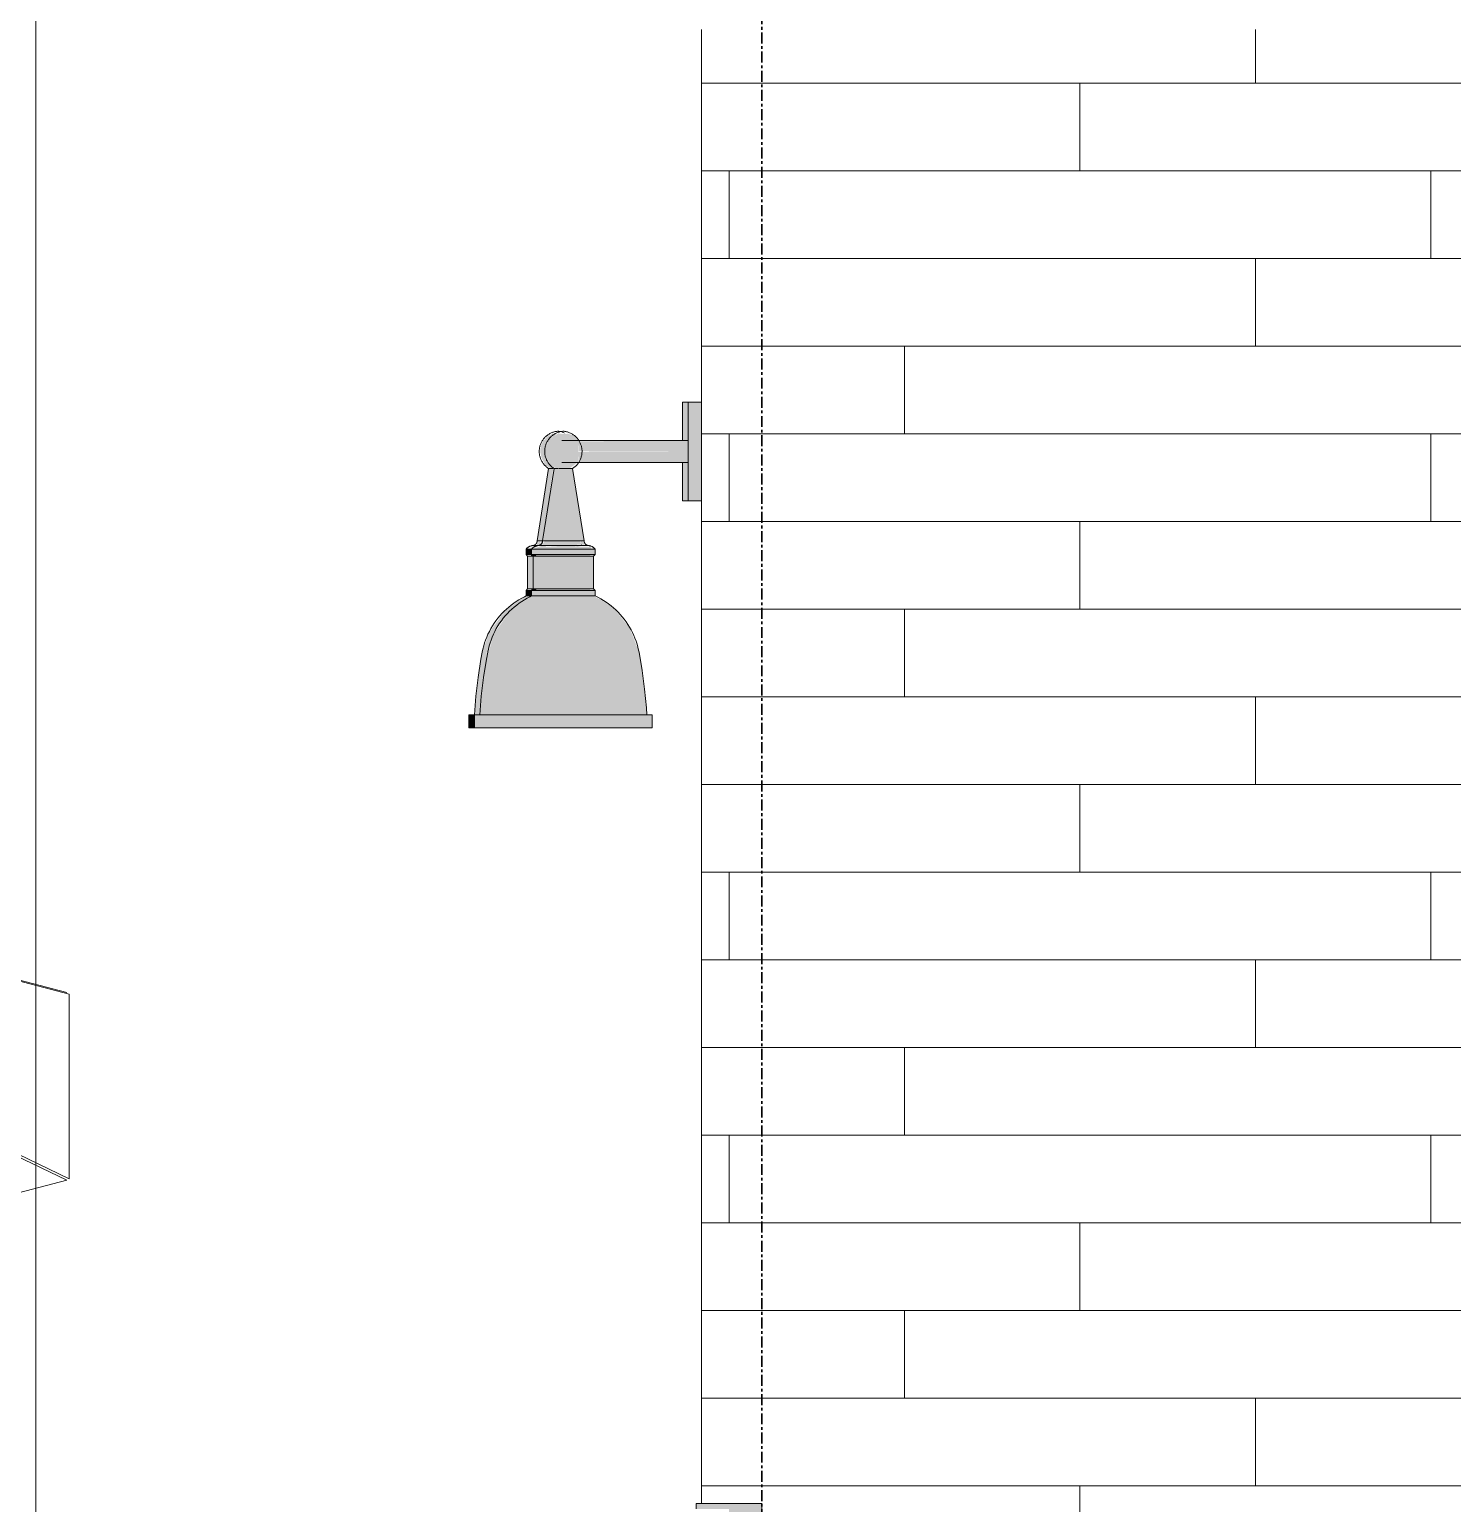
# Model space of a CAD drawing. Header units: inches. Extents: x 1822 to 8392, y -297 to 673.
# Drawn here: x 4884.3 to 4949.2, y 42 to 109.2 of the extents above; entities that cross this region are included whole.
import ezdxf

# ---------------------------------------------------------------- set-up
doc = ezdxf.new("R2010")
doc.units = ezdxf.units.IN
doc.header["$MEASUREMENT"] = 0
doc.linetypes.add('Grid Line 1_2__2_', pattern=[0.875, 0.5, -0.125, 0.125, -0.125])
for name, color, linetype, lineweight in [('0-4', 250, 'Continuous', 5), ('A-GLAZ-CWMG', 51, 'Continuous', 9), ('A-WALL-2', 113, 'Continuous', 9), ('A-WALL-PATT-2', 111, 'Continuous', 9), ('E-LITE-EQPM', 33, 'Continuous', 9), ('G-ANNO-SYMB', 111, 'Continuous', 9), ('G-IMPT', 8, 'Continuous', 9), ('I-FURN', 30, 'Continuous', 9), ('S-GRID-1', 1, 'Grid Line 1_2__2_', 30)]:
    doc.layers.add(name, color=color, linetype=linetype, lineweight=lineweight)

# ---------------------------------------------------------------- blocks, each defined once
blk = doc.blocks.new('CTR - 1st Phase - Structure_rvt-2-BUILDING ELEVATION - NORTH')
at = {"layer": 'S-GRID-1'}
blk.add_line((-12087.189, -203.761), (-12087.189, 451.863), dxfattribs=at)
blk = doc.blocks.new('Outdoor Table01 - 02ZUTB01_dwg-V122-BUILDING ELEVATION - NORTH')
at = {"layer": 'G-IMPT'}
for p, q in [((-12157.789, 75.5), (-12118.899, 65.308)), ((-12149.058, 71.29), (-12118.899, 56.749)), ((-12149.001, 71.29), (-12118.789, 56.819)), ((-12141.789, 71.29), (-12118.789, 65.238)), ((-12118.899, 65.308), (-12141.526, 71.261)), ((-12118.789, 56.819), (-12118.789, 65.238)), ((-12141.526, 50.796), (-12118.899, 56.749))]:
    blk.add_line(p, q, dxfattribs=at)
blk = doc.blocks.new('Outdoor Table01 - Outdoor Table01-V123-BUILDING ELEVATION - NORTH')
blk.add_blockref('Outdoor Table01 - 02ZUTB01_dwg-V122-BUILDING ELEVATION - NORTH', (0, 0))
blk = doc.blocks.new('VISA-OW2400-02-SASS - OW2400-L30K-MVOLT-V144-BUILDING ELEVATION - NORTH')
at = {"layer": 'E-LITE-EQPM'}
for points in [[(-12089.939, 90), (-12089.939, 92.25), (-12090.556, 92.25), (-12090.556, 90)], [(-12096.449, 89.223), (-12095.929, 89.251), (-12095.564, 89.518), (-12095.558, 89.577), (-12095.57, 90.475), (-12095.794, 90.73), (-12095.93, 90.771), (-12096.057, 90.817), (-12096.107, 90.786), (-12096.211, 90.837), (-12096.246, 90.793), (-12096.353, 90.805), (-12096.431, 90.802), (-12096.462, 90.836), (-12096.637, 90.714), (-12096.637, 90.768), (-12096.927, 90.465), (-12097.044, 90.178), (-12097.05, 89.976), (-12096.987, 89.698), (-12096.835, 89.401), (-12096.669, 89.271), (-12096.516, 89.223), (-12096.473, 89.235), (-12096.458, 89.223)], [(-12095.301, 90), (-12090.556, 90), (-12090.556, 90.5), (-12095.559, 90.458), (-12095.56, 90.354), (-12095.543, 90), (-12095.391, 90)], [(-12095.301, 89.5), (-12090.556, 89.517), (-12090.556, 90), (-12095.561, 89.979), (-12095.551, 89.538), (-12095.551, 89.5), (-12095.391, 89.5)], [(-12090.01, 87.75), (-12089.939, 87.767), (-12089.939, 90), (-12090.556, 90), (-12090.556, 87.75)], [(-12095.391, 85.927), (-12095.301, 85.927), (-12095.823, 89.223), (-12096.669, 89.223), (-12097.164, 85.927), (-12095.425, 85.927)], [(-12097.562, 85.291), (-12094.797, 85.291), (-12094.797, 85.541), (-12097.695, 85.541), (-12097.693, 85.291), (-12097.598, 85.291)], [(-12095.224, 83.724), (-12094.865, 83.724), (-12094.865, 85.224), (-12097.628, 85.224), (-12097.628, 83.724), (-12095.24, 83.724)], [(-12095.302, 85.224), (-12095.05, 85.224), (-12094.991, 85.291), (-12097.486, 85.274), (-12097.44, 85.224), (-12095.435, 85.224)], [(-12095.234, 80.845), (-12092.796, 80.845), (-12093.221, 81.951), (-12093.94, 82.835), (-12094.521, 83.232), (-12094.878, 83.406), (-12097.705, 83.4), (-12098.624, 82.78), (-12099.361, 81.766), (-12099.66, 80.845), (-12095.24, 80.845)], [(-12094.797, 83.406), (-12094.834, 83.656), (-12097.695, 83.656), (-12097.695, 83.406), (-12094.834, 83.406)], [(-12095.054, 83.656), (-12094.991, 83.656), (-12095.05, 83.724), (-12097.443, 83.724), (-12097.486, 83.656), (-12095.115, 83.656)], [(-12099.354, 77.978), (-12092.439, 77.978), (-12092.669, 80.045), (-12092.796, 80.845), (-12099.696, 80.845), (-12099.977, 78.822), (-12100.053, 77.978), (-12099.363, 77.978)], [(-12099.415, 77.384), (-12092.189, 77.384), (-12092.189, 77.978), (-12100.303, 77.974), (-12100.303, 77.384), (-12099.62, 77.384)]]:
    blk.add_hatch(color=256, dxfattribs=at).paths.add_polyline_path(points, flags=0)
h = blk.add_hatch(color=256, dxfattribs=at)
h.paths.add_polyline_path([(-12095.823, 89.223), (-12095.658, 89.407), (-12095.731, 89.333), (-12095.792, 89.259)], flags=0)
h.paths.add_polyline_path([(-12096.048, 90.839), (-12096.056, 90.879), (-12096.056, 90.843)], flags=0)
h = blk.add_hatch(color=256, dxfattribs=at)
h.paths.add_polyline_path([(-12097.579, 85.541), (-12097.611, 85.613), (-12097.628, 85.541), (-12097.598, 85.541)], flags=0)
h.paths.add_polyline_path([(-12095.115, 85.541), (-12094.991, 85.541), (-12094.962, 85.61), (-12095.05, 85.656), (-12095.425, 85.661), (-12095.522, 85.646), (-12095.793, 85.691), (-12096.151, 85.702), (-12096.858, 85.658), (-12097.031, 85.646), (-12097.067, 85.687), (-12097.281, 85.679), (-12097.535, 85.589), (-12097.486, 85.541), (-12095.198, 85.541)], flags=0)
h.paths.add_polyline_path([(-12094.894, 85.541), (-12094.797, 85.541), (-12094.917, 85.595), (-12094.913, 85.541)], flags=0)
h = blk.add_hatch(color=256, dxfattribs=at)
h.paths.add_polyline_path([(-12095.884, 85.702), (-12095.884, 85.737), (-12095.884, 85.702)], flags=0)
h.paths.add_polyline_path([(-12096.576, 85.702), (-12095.522, 85.742), (-12095.425, 85.738), (-12095.302, 85.751), (-12095.311, 85.791), (-12095.301, 85.826), (-12095.425, 85.927), (-12095.461, 85.814), (-12095.481, 85.927), (-12097.011, 85.927), (-12097.056, 85.893), (-12097.101, 85.898), (-12097.183, 85.791), (-12097.201, 85.744), (-12097.164, 85.72), (-12097.024, 85.702), (-12096.591, 85.702)], flags=0)
h.paths.add_polyline_path([(-12096.608, 85.702), (-12096.576, 85.732), (-12096.591, 85.706)], flags=0)
h.paths.add_polyline_path([(-12097.201, 85.811), (-12097.17, 85.927), (-12097.191, 85.927), (-12097.201, 85.814)], flags=0)
for p, q in [((-12089.939, 92.25), (-12090.556, 92.25)), ((-12090.556, 90), (-12090.556, 92.25)), ((-12090.556, 90.5), (-12096.319, 90.5)), ((-12096.319, 89.5), (-12090.556, 89.5)), ((-12090.556, 87.75), (-12090.556, 90)), ((-12096.669, 89.223), (-12097.191, 85.927)), ((-12096.484, 89.223), (-12096.669, 89.223)), ((-12095.823, 89.223), (-12096.458, 89.223)), ((-12095.301, 85.927), (-12095.823, 89.223)), ((-12090.556, 87.75), (-12089.939, 87.75)), ((-12097.695, 85.541), (-12097.695, 85.291)), ((-12094.797, 85.541), (-12097.695, 85.541)), ((-12097.417, 85.702), (-12097.193, 85.702)), ((-12095.076, 85.702), (-12097.417, 85.702)), ((-12095.301, 85.927), (-12097.191, 85.927)), ((-12095.418, 85.702), (-12095.076, 85.702)), ((-12094.797, 85.291), (-12094.797, 85.541)), ((-12097.695, 85.291), (-12097.628, 85.224)), ((-12094.797, 85.291), (-12097.695, 85.291)), ((-12097.628, 85.224), (-12097.628, 83.724)), ((-12094.865, 85.224), (-12097.628, 85.224)), ((-12094.865, 85.224), (-12094.797, 85.291)), ((-12094.865, 83.724), (-12094.865, 85.224)), ((-12097.628, 83.724), (-12097.695, 83.656)), ((-12097.695, 83.656), (-12097.695, 83.406)), ((-12094.797, 83.656), (-12097.695, 83.656)), ((-12094.797, 83.406), (-12097.695, 83.406)), ((-12094.865, 83.724), (-12097.628, 83.724)), ((-12094.797, 83.656), (-12094.865, 83.724)), ((-12094.797, 83.406), (-12094.797, 83.656)), ((-12100.303, 77.978), (-12100.303, 77.384)), ((-12100.303, 77.978), (-12092.189, 77.978)), ((-12092.189, 77.384), (-12100.303, 77.384)), ((-12092.189, 77.384), (-12092.189, 77.978))]:
    blk.add_line(p, q, dxfattribs=at)
at = {"layer": 'E-LITE-EQPM', "flags": 128}
for points in [[(-12096.669, 89.223), (-12096.7, 89.243), (-12096.73, 89.265), (-12096.759, 89.287), (-12096.787, 89.311), (-12096.814, 89.336), (-12096.84, 89.362), (-12096.865, 89.389), (-12096.889, 89.418), (-12096.912, 89.447), (-12096.934, 89.476), (-12096.954, 89.507), (-12096.973, 89.539), (-12096.991, 89.571), (-12097.008, 89.604), (-12097.023, 89.638), (-12097.037, 89.672), (-12097.049, 89.706), (-12097.06, 89.742), (-12097.07, 89.777), (-12097.078, 89.813), (-12097.085, 89.849), (-12097.09, 89.886), (-12097.094, 89.923), (-12097.097, 89.959), (-12097.098, 89.996), (-12097.097, 90.033), (-12097.095, 90.07), (-12097.091, 90.107), (-12097.087, 90.143), (-12097.08, 90.18), (-12097.072, 90.216), (-12097.063, 90.251), (-12097.052, 90.287), (-12097.04, 90.321), (-12097.027, 90.356), (-12097.012, 90.39), (-12096.996, 90.423), (-12096.978, 90.455), (-12096.959, 90.487), (-12096.939, 90.518), (-12096.918, 90.548), (-12096.896, 90.577), (-12096.872, 90.606), (-12096.847, 90.633), (-12096.821, 90.659), (-12096.795, 90.685), (-12096.767, 90.709), (-12096.738, 90.732), (-12096.708, 90.754), (-12096.678, 90.774), (-12096.646, 90.794), (-12096.614, 90.812), (-12096.582, 90.829), (-12096.548, 90.845), (-12096.514, 90.859), (-12096.48, 90.872), (-12096.445, 90.883), (-12096.409, 90.893), (-12096.373, 90.902), (-12096.337, 90.909), (-12096.301, 90.915), (-12096.264, 90.919), (-12096.246, 90.921)], [(-12096.246, 90.921), (-12096.209, 90.917), (-12096.173, 90.912), (-12096.137, 90.906), (-12096.101, 90.898), (-12096.065, 90.888), (-12096.03, 90.877), (-12095.995, 90.865), (-12095.96, 90.852), (-12095.927, 90.837), (-12095.894, 90.821), (-12095.861, 90.803), (-12095.83, 90.784), (-12095.799, 90.764), (-12095.768, 90.743), (-12095.739, 90.72), (-12095.711, 90.696), (-12095.684, 90.672), (-12095.657, 90.646), (-12095.632, 90.619), (-12095.608, 90.591), (-12095.585, 90.562), (-12095.563, 90.533), (-12095.542, 90.502), (-12095.523, 90.471), (-12095.505, 90.439), (-12095.488, 90.406), (-12095.473, 90.372), (-12095.458, 90.338), (-12095.446, 90.304), (-12095.434, 90.269), (-12095.424, 90.233), (-12095.416, 90.197), (-12095.409, 90.161), (-12095.403, 90.124), (-12095.399, 90.088), (-12095.396, 90.051), (-12095.395, 90.014), (-12095.395, 89.977), (-12095.397, 89.94), (-12095.4, 89.904), (-12095.404, 89.867), (-12095.411, 89.831), (-12095.418, 89.795), (-12095.427, 89.759), (-12095.437, 89.724), (-12095.449, 89.689), (-12095.462, 89.654), (-12095.477, 89.62), (-12095.493, 89.587), (-12095.51, 89.554), (-12095.529, 89.522), (-12095.548, 89.491), (-12095.569, 89.461), (-12095.592, 89.432), (-12095.615, 89.403), (-12095.639, 89.375), (-12095.665, 89.349), (-12095.692, 89.323), (-12095.719, 89.299), (-12095.748, 89.276), (-12095.777, 89.253), (-12095.808, 89.232), (-12095.823, 89.223)], [(-12097.695, 85.541), (-12097.683, 85.555), (-12097.671, 85.569), (-12097.658, 85.581), (-12097.645, 85.594), (-12097.631, 85.605), (-12097.617, 85.617), (-12097.602, 85.627), (-12097.587, 85.637), (-12097.571, 85.647), (-12097.556, 85.656), (-12097.539, 85.664), (-12097.523, 85.671), (-12097.506, 85.678), (-12097.489, 85.684), (-12097.472, 85.69), (-12097.454, 85.694), (-12097.436, 85.698), (-12097.419, 85.702), (-12097.417, 85.702)], [(-12097.417, 85.702), (-12097.408, 85.702), (-12097.399, 85.703), (-12097.39, 85.704), (-12097.381, 85.705), (-12097.372, 85.707), (-12097.363, 85.709), (-12097.354, 85.711), (-12097.346, 85.714), (-12097.337, 85.717), (-12097.329, 85.72), (-12097.321, 85.724), (-12097.313, 85.728), (-12097.305, 85.732), (-12097.297, 85.737), (-12097.289, 85.742), (-12097.282, 85.747), (-12097.275, 85.752), (-12097.268, 85.758), (-12097.261, 85.764), (-12097.255, 85.77), (-12097.249, 85.777), (-12097.243, 85.784), (-12097.237, 85.791), (-12097.232, 85.798), (-12097.227, 85.806), (-12097.222, 85.813), (-12097.218, 85.821), (-12097.214, 85.829), (-12097.21, 85.837), (-12097.207, 85.846), (-12097.204, 85.854), (-12097.201, 85.863), (-12097.198, 85.872), (-12097.196, 85.88), (-12097.195, 85.889), (-12097.193, 85.898), (-12097.192, 85.907), (-12097.192, 85.916), (-12097.191, 85.925), (-12097.191, 85.927)], [(-12095.301, 85.927), (-12095.301, 85.918), (-12095.3, 85.909), (-12095.299, 85.9), (-12095.298, 85.892), (-12095.296, 85.883), (-12095.294, 85.874), (-12095.292, 85.865), (-12095.289, 85.857), (-12095.286, 85.848), (-12095.283, 85.84), (-12095.279, 85.831), (-12095.275, 85.823), (-12095.271, 85.816), (-12095.266, 85.808), (-12095.261, 85.8), (-12095.256, 85.793), (-12095.251, 85.786), (-12095.245, 85.779), (-12095.239, 85.772), (-12095.232, 85.766), (-12095.226, 85.76), (-12095.219, 85.754), (-12095.212, 85.748), (-12095.205, 85.743), (-12095.197, 85.738), (-12095.19, 85.733), (-12095.182, 85.729), (-12095.174, 85.725), (-12095.165, 85.721), (-12095.157, 85.717), (-12095.149, 85.714), (-12095.14, 85.712), (-12095.131, 85.709), (-12095.123, 85.707), (-12095.114, 85.705), (-12095.105, 85.704), (-12095.096, 85.703), (-12095.087, 85.702), (-12095.078, 85.702), (-12095.076, 85.702)], [(-12095.076, 85.702), (-12095.058, 85.699), (-12095.04, 85.695), (-12095.022, 85.69), (-12095.005, 85.685), (-12094.988, 85.679), (-12094.971, 85.672), (-12094.955, 85.665), (-12094.938, 85.656), (-12094.922, 85.648), (-12094.907, 85.638), (-12094.892, 85.628), (-12094.877, 85.618), (-12094.863, 85.607), (-12094.849, 85.595), (-12094.835, 85.583), (-12094.822, 85.57), (-12094.81, 85.557), (-12094.798, 85.543), (-12094.797, 85.541)], [(-12099.696, 80.845), (-12099.666, 80.985), (-12099.63, 81.124), (-12099.589, 81.261), (-12099.543, 81.396), (-12099.491, 81.529), (-12099.434, 81.66), (-12099.371, 81.789), (-12099.304, 81.915), (-12099.231, 82.038), (-12099.154, 82.158), (-12099.072, 82.276), (-12098.985, 82.389), (-12098.894, 82.499), (-12098.799, 82.606), (-12098.699, 82.708), (-12098.595, 82.807), (-12098.488, 82.901), (-12098.376, 82.991), (-12098.262, 83.076), (-12098.143, 83.157), (-12098.022, 83.233), (-12097.898, 83.304), (-12097.771, 83.37), (-12097.695, 83.406)], [(-12094.797, 83.406), (-12094.669, 83.343), (-12094.543, 83.275), (-12094.42, 83.202), (-12094.3, 83.124), (-12094.183, 83.042), (-12094.07, 82.955), (-12093.96, 82.863), (-12093.854, 82.767), (-12093.752, 82.667), (-12093.654, 82.563), (-12093.56, 82.455), (-12093.471, 82.343), (-12093.386, 82.228), (-12093.306, 82.109), (-12093.23, 81.988), (-12093.16, 81.863), (-12093.095, 81.736), (-12093.034, 81.607), (-12092.979, 81.475), (-12092.93, 81.34), (-12092.885, 81.205), (-12092.846, 81.067), (-12092.813, 80.928), (-12092.796, 80.845)], [(-12100.053, 77.978), (-12099.988, 78.83), (-12099.889, 79.679), (-12099.756, 80.523), (-12099.696, 80.845)], [(-12092.796, 80.845), (-12092.65, 80.003), (-12092.538, 79.156), (-12092.46, 78.305), (-12092.439, 77.978)]]:
    blk.add_lwpolyline(points, dxfattribs=at)
blk = doc.blocks.new('VISA-OW2400-02-SASS - OW2400-L30K-MVOLT-V145-BUILDING ELEVATION - NORTH')
at = {"layer": 'E-LITE-EQPM'}
for points in [[(-12090.556, 90.5), (-12090.556, 92.25), (-12090.806, 92.244), (-12090.806, 90.5), (-12090.693, 90.5)], [(-12090.806, 87.75), (-12090.556, 87.75), (-12090.556, 89.5), (-12090.806, 89.5), (-12090.806, 87.827)], [(-12097.261, 85.927), (-12097.191, 85.927), (-12096.708, 89.223), (-12096.919, 89.223), (-12097.414, 85.927), (-12097.281, 85.927)], [(-12097.785, 85.291), (-12097.695, 85.291), (-12097.705, 85.541), (-12097.945, 85.541), (-12097.945, 85.291), (-12097.812, 85.291)], [(-12097.785, 83.724), (-12097.628, 83.724), (-12097.628, 85.224), (-12097.878, 85.224), (-12097.864, 83.724)], [(-12097.443, 85.224), (-12097.535, 85.291), (-12097.751, 85.291), (-12097.693, 85.224), (-12097.486, 85.224)], [(-12099.946, 80.845), (-12099.696, 80.845), (-12099.269, 81.954), (-12098.582, 82.812), (-12097.945, 83.249), (-12097.777, 83.406), (-12098.004, 83.369), (-12098.889, 82.761), (-12099.611, 81.766), (-12099.923, 80.909)], [(-12097.848, 83.406), (-12097.695, 83.406), (-12097.705, 83.656), (-12097.945, 83.656), (-12097.945, 83.406), (-12097.864, 83.406)], [(-12097.695, 83.656), (-12097.486, 83.674), (-12097.486, 83.724), (-12097.705, 83.709), (-12097.705, 83.656)], [(-12100.253, 77.978), (-12100.053, 77.978), (-12099.823, 80.045), (-12099.738, 80.845), (-12099.946, 80.845), (-12100.227, 78.822), (-12100.303, 77.978)], [(-12100.308, 77.384), (-12100.303, 77.384), (-12100.308, 77.978), (-12100.553, 77.978), (-12100.553, 77.384)]]:
    blk.add_hatch(color=256, dxfattribs=at).paths.add_polyline_path(points, flags=0)
h = blk.add_hatch(color=256, dxfattribs=at)
h.paths.add_polyline_path([(-12096.766, 89.223), (-12096.742, 89.251), (-12096.824, 89.364), (-12096.976, 89.669), (-12097.05, 89.976), (-12097.044, 90.178), (-12096.958, 90.41), (-12096.774, 90.648), (-12096.616, 90.729), (-12096.569, 90.815), (-12096.666, 90.786), (-12096.728, 90.825), (-12096.887, 90.714), (-12096.924, 90.736), (-12097.177, 90.465), (-12097.284, 90.227), (-12097.3, 89.976), (-12097.237, 89.698), (-12097.064, 89.378), (-12096.919, 89.271), (-12096.774, 89.228)], flags=0)
h.paths.add_polyline_path([(-12096.633, 89.223), (-12096.643, 89.258), (-12096.669, 89.223)], flags=0)
h.paths.add_polyline_path([(-12096.564, 89.223), (-12096.582, 89.263), (-12096.569, 89.223)], flags=0)
h.paths.add_polyline_path([(-12096.473, 89.223), (-12096.505, 89.262), (-12096.486, 89.223)], flags=0)
h.paths.add_polyline_path([(-12096.416, 90.786), (-12096.41, 90.83), (-12096.42, 90.79)], flags=0)
h.paths.add_polyline_path([(-12096.228, 90.808), (-12096.246, 90.842), (-12096.23, 90.81)], flags=0)
h = blk.add_hatch(color=256, dxfattribs=at)
h.paths.add_polyline_path([(-12096.298, 90.839), (-12096.306, 90.879), (-12096.306, 90.843)], flags=0)
h.paths.add_polyline_path([(-12096.409, 90.885), (-12096.473, 90.916), (-12096.416, 90.888)], flags=0)
h = blk.add_hatch(color=256, dxfattribs=at)
h.paths.add_polyline_path([(-12097.945, 85.541), (-12097.829, 85.541), (-12097.859, 85.615), (-12097.879, 85.598)], flags=0)
h.paths.add_polyline_path([(-12097.571, 85.541), (-12097.509, 85.553), (-12097.53, 85.61), (-12097.44, 85.657), (-12097.414, 85.699), (-12097.535, 85.678), (-12097.785, 85.589), (-12097.705, 85.541), (-12097.65, 85.58), (-12097.573, 85.618), (-12097.579, 85.541)], flags=0)
h.paths.add_polyline_path([(-12095.376, 85.646), (-12095.648, 85.69), (-12095.626, 85.656), (-12095.458, 85.646), (-12095.404, 85.646)], flags=0)
h.paths.add_polyline_path([(-12097.116, 85.646), (-12096.726, 85.687), (-12097.115, 85.646)], flags=0)
h = blk.add_hatch(color=256, dxfattribs=at)
h.paths.add_polyline_path([(-12097.414, 85.702), (-12097.201, 85.744), (-12097.191, 85.8), (-12097.198, 85.851), (-12097.201, 85.927), (-12097.261, 85.927), (-12097.281, 85.814), (-12097.351, 85.898), (-12097.433, 85.791), (-12097.451, 85.744), (-12097.414, 85.72), (-12097.44, 85.702)], flags=0)
h.paths.add_polyline_path([(-12096.608, 85.702), (-12096.667, 85.733), (-12096.608, 85.702)], flags=0)
h.paths.add_polyline_path([(-12097.451, 85.811), (-12097.414, 85.927), (-12097.441, 85.927)], flags=0)
h.paths.add_polyline_path([(-12097.031, 85.814), (-12097.031, 85.927), (-12097.056, 85.893), (-12097.034, 85.825)], flags=0)
for p, q in [((-12090.556, 92.25), (-12090.806, 92.25)), ((-12090.806, 90.501), (-12090.806, 92.25)), ((-12090.806, 87.75), (-12090.806, 89.498)), ((-12096.919, 89.223), (-12097.441, 85.927)), ((-12096.708, 89.223), (-12096.919, 89.223)), ((-12090.806, 87.75), (-12090.556, 87.75)), ((-12097.945, 85.541), (-12097.945, 85.291)), ((-12097.717, 85.541), (-12097.945, 85.541)), ((-12097.667, 85.702), (-12097.443, 85.702)), ((-12097.227, 85.702), (-12097.667, 85.702)), ((-12097.206, 85.927), (-12097.441, 85.927)), ((-12095.391, 85.702), (-12095.326, 85.702)), ((-12095.326, 85.702), (-12095.391, 85.702)), ((-12097.945, 85.291), (-12097.878, 85.224)), ((-12097.717, 85.291), (-12097.945, 85.291)), ((-12097.878, 85.224), (-12097.878, 83.724)), ((-12097.716, 85.224), (-12097.878, 85.224)), ((-12097.643, 85.224), (-12097.693, 85.224)), ((-12097.878, 83.724), (-12097.945, 83.656)), ((-12097.945, 83.656), (-12097.945, 83.406)), ((-12097.717, 83.656), (-12097.945, 83.656)), ((-12097.717, 83.406), (-12097.945, 83.406)), ((-12097.716, 83.724), (-12097.878, 83.724)), ((-12097.643, 83.724), (-12097.693, 83.724)), ((-12100.553, 77.978), (-12100.553, 77.384)), ((-12100.553, 77.978), (-12100.308, 77.978)), ((-12100.308, 77.384), (-12100.553, 77.384))]:
    blk.add_line(p, q, dxfattribs=at)
at = {"layer": 'E-LITE-EQPM', "flags": 128}
for points in [[(-12096.919, 89.223), (-12096.95, 89.243), (-12096.98, 89.265), (-12097.009, 89.287), (-12097.037, 89.311), (-12097.064, 89.336), (-12097.09, 89.362), (-12097.115, 89.389), (-12097.139, 89.418), (-12097.162, 89.447), (-12097.184, 89.476), (-12097.204, 89.507), (-12097.223, 89.539), (-12097.241, 89.571), (-12097.258, 89.604), (-12097.273, 89.638), (-12097.287, 89.672), (-12097.299, 89.706), (-12097.31, 89.742), (-12097.32, 89.777), (-12097.328, 89.813), (-12097.335, 89.849), (-12097.34, 89.886), (-12097.344, 89.923), (-12097.347, 89.959), (-12097.348, 89.996), (-12097.347, 90.033), (-12097.345, 90.07), (-12097.341, 90.107), (-12097.337, 90.143), (-12097.33, 90.18), (-12097.322, 90.216), (-12097.313, 90.251), (-12097.302, 90.287), (-12097.29, 90.321), (-12097.277, 90.356), (-12097.262, 90.39), (-12097.246, 90.423), (-12097.228, 90.455), (-12097.209, 90.487), (-12097.189, 90.518), (-12097.168, 90.548), (-12097.146, 90.577), (-12097.122, 90.606), (-12097.097, 90.633), (-12097.071, 90.659), (-12097.045, 90.685), (-12097.017, 90.709), (-12096.988, 90.732), (-12096.958, 90.754), (-12096.928, 90.774), (-12096.896, 90.794), (-12096.864, 90.812), (-12096.832, 90.829), (-12096.798, 90.845), (-12096.764, 90.859), (-12096.73, 90.872), (-12096.695, 90.883), (-12096.659, 90.893), (-12096.623, 90.902), (-12096.587, 90.909), (-12096.551, 90.915), (-12096.514, 90.919), (-12096.496, 90.921)], [(-12096.496, 90.921), (-12096.459, 90.917), (-12096.423, 90.912), (-12096.387, 90.906)], [(-12096.315, 90.888), (-12096.28, 90.877), (-12096.245, 90.865), (-12096.21, 90.852)], [(-12097.945, 85.541), (-12097.933, 85.555), (-12097.921, 85.569), (-12097.908, 85.581), (-12097.895, 85.594), (-12097.881, 85.605), (-12097.867, 85.617), (-12097.852, 85.627), (-12097.837, 85.637), (-12097.821, 85.647), (-12097.806, 85.656), (-12097.789, 85.664), (-12097.773, 85.671), (-12097.756, 85.678), (-12097.739, 85.684), (-12097.722, 85.69), (-12097.704, 85.694), (-12097.686, 85.698), (-12097.669, 85.702), (-12097.667, 85.702)], [(-12097.667, 85.702), (-12097.658, 85.702), (-12097.649, 85.703), (-12097.64, 85.704), (-12097.631, 85.705), (-12097.622, 85.707), (-12097.613, 85.709), (-12097.604, 85.711), (-12097.596, 85.714), (-12097.587, 85.717), (-12097.579, 85.72), (-12097.571, 85.724), (-12097.563, 85.728), (-12097.555, 85.732), (-12097.547, 85.737), (-12097.539, 85.742), (-12097.532, 85.747), (-12097.525, 85.752), (-12097.518, 85.758), (-12097.511, 85.764), (-12097.505, 85.77), (-12097.499, 85.777), (-12097.493, 85.784), (-12097.487, 85.791), (-12097.482, 85.798), (-12097.477, 85.806), (-12097.472, 85.813), (-12097.468, 85.821), (-12097.464, 85.829), (-12097.46, 85.837), (-12097.457, 85.846), (-12097.454, 85.854), (-12097.451, 85.863), (-12097.448, 85.872), (-12097.446, 85.88), (-12097.445, 85.889), (-12097.443, 85.898), (-12097.442, 85.907), (-12097.442, 85.916), (-12097.441, 85.925), (-12097.441, 85.927)], [(-12095.432, 85.729), (-12095.424, 85.725), (-12095.415, 85.721), (-12095.407, 85.717), (-12095.399, 85.714), (-12095.39, 85.712), (-12095.381, 85.709), (-12095.373, 85.707), (-12095.364, 85.705), (-12095.355, 85.704)], [(-12099.946, 80.845), (-12099.916, 80.985), (-12099.88, 81.124), (-12099.839, 81.261), (-12099.793, 81.396), (-12099.741, 81.529), (-12099.684, 81.66), (-12099.621, 81.789), (-12099.554, 81.915), (-12099.481, 82.038), (-12099.404, 82.158), (-12099.322, 82.276), (-12099.235, 82.389), (-12099.144, 82.499), (-12099.049, 82.606), (-12098.949, 82.708), (-12098.845, 82.807), (-12098.738, 82.901), (-12098.626, 82.991), (-12098.512, 83.076), (-12098.393, 83.157), (-12098.272, 83.233), (-12098.148, 83.304), (-12098.021, 83.37), (-12097.945, 83.406)], [(-12100.303, 77.978), (-12100.238, 78.83), (-12100.139, 79.679), (-12100.006, 80.523), (-12099.946, 80.845)]]:
    blk.add_lwpolyline(points, dxfattribs=at)
blk = doc.blocks.new('Rectangular Mullion - RAILING POST-2680128-BUILDING ELEVATION - NORTH')
at = {"layer": 'A-GLAZ-CWMG'}
blk.add_hatch(color=256, dxfattribs=at).paths.add_polyline_path([(-12090.189, 36), (-12087.189, 36), (-12087.189, 42), (-12090.189, 42), (-12090.189, 41.75), (-12088.689, 41.75), (-12088.689, 36.25), (-12090.189, 36.25)], flags=0)
for p, q in [((-12090.189, 42), (-12087.189, 42)), ((-12090.189, 41.75), (-12090.189, 42)), ((-12087.189, 42), (-12087.189, 36)), ((-12090.189, 36), (-12090.189, 36.25))]:
    blk.add_line(p, q, dxfattribs=at)

msp = doc.modelspace()

# ---------------------------------------------------------------- hatches: boundary and pattern name
at = {"layer": 'A-WALL-PATT-2'}
h = msp.add_hatch(dxfattribs=at)
h.set_pattern_fill('FP_100', color=256, style=0, pattern_type=2)
h.set_pattern_definition([(0, (4916.1896, -29.2), (0, 4), []), (90, (4916.19, -29.2), (-8, 8), [4, -28]), (90, (4932.19, -25.2), (-8, 8), [4, -28])])
h.paths.add_polyline_path([(5217.69185, -30), (5245.08923, -30), (5245.08923, 60), (5437.08923, 60), (5437.08923, -30), (5451.66423, -30), (5451.66423, 109.25), (4914.93923, 109.25), (4914.93923, 42), (4919.18923, 42), (4919.18923, 41.75), (4919.93923, 41.75), (4919.93923, 36.25), (4919.18923, 36.25), (4919.18923, 35.75), (4919.93923, 35.75), (4919.93923, 30.25), (4919.18923, 30.25), (4919.18923, 29.75), (4919.93923, 29.75), (4919.93923, 24.25), (4919.18923, 24.25), (4919.18923, 23.75), (4919.93923, 23.75), (4919.93923, 18.25), (4919.18923, 18.25), (4919.18923, 17.75), (4919.93923, 17.75), (4919.93923, 12.25), (4919.18923, 12.25), (4919.18923, 11.75), (4919.93923, 11.75), (4919.93923, 6.25), (4919.18923, 6.25), (4919.18923, 5.75), (4919.93923, 5.75), (4919.93923, 0.25), (4919.18923, 0.25), (4919.18923, -0.25), (4919.93923, -0.25), (4919.93923, -4), (5132.02633, -4), (5150.3334, -15), (5154.68923, -15), (5154.68923, 6.28072), (5162.68923, 6.28072), (5162.68923, -15), (5173.88923, -15), (5173.88923, -30), (5177.08923, -30), (5177.08923, 52), (5217.08923, 52), (5217.08923, -30), (5217.68923, -30)], flags=0)
h.paths.add_polyline_path([(5032.43923, 3.5), (4960.93923, 3.5), (4960.93923, 81), (5068.43923, 81), (5068.43923, 3.5), (5032.93923, 3.5)], flags=0)
h.paths.add_polyline_path([(5228.36247, 49.70215), (5227.98089, 49.71495), (5228.17349, 49.70215), (5228.36125, 49.70215)], flags=0)
h.paths.add_polyline_path([(5225.40955, 41.38397), (5223.89417, 41.38397), (5223.89417, 41.97813), (5224.14038, 41.97813), (5224.19668, 43.23828), (5224.21236, 43.4177), (5224.59254, 45.15413), (5224.85395, 45.95443), (5225.673, 46.89544), (5226.44011, 47.40622), (5226.44011, 47.65622), (5226.63426, 47.65622), (5226.69276, 47.72378), (5226.50767, 47.72378), (5226.53719, 49.22378), (5226.69276, 49.22378), (5226.60022, 49.29134), (5226.44011, 49.29134), (5226.44011, 49.54134), (5226.53719, 49.54134), (5226.63426, 49.63818), (5227.28329, 49.72712), (5227.13813, 49.71016), (5227.12071, 49.74398), (5227.09487, 49.76093), (5226.99895, 49.74398), (5226.99022, 49.81422), (5226.94561, 49.83203), (5226.99022, 49.92746), (5227.29767, 51.83048), (5226.76423, 52.05144), (5226.29824, 52.40901), (5225.94067, 52.875), (5225.71589, 53.41766), (5225.63923, 54), (5225.71589, 54.58234), (5225.94067, 55.125), (5226.29824, 55.59099), (5226.76423, 55.94856), (5227.30688, 56.17333), (5227.88923, 56.25), (5228.47157, 56.17333), (5229.01423, 55.94856), (5229.51213, 55.5494), (5229.83778, 55.125), (5230.06256, 54.58234), (5230.13923, 54), (5230.06256, 53.41766), (5229.83778, 52.875), (5229.48022, 52.40901), (5229.01423, 52.05144), (5228.4814, 51.82667), (5228.83285, 49.86413), (5228.83091, 49.79935), (5228.73437, 49.7967), (5228.73437, 49.75101), (5228.73437, 49.7082), (5228.38699, 49.70698), (5228.58, 49.70196), (5229.17823, 49.61862), (5229.29037, 49.54134), (5229.33834, 49.54134), (5229.33834, 49.29134), (5229.14419, 49.29134), (5229.08569, 49.22378), (5229.27078, 49.22378), (5229.24127, 47.72378), (5229.08569, 47.72378), (5229.17823, 47.65622), (5229.33834, 47.65622), (5229.33834, 47.40622), (5230.21438, 46.81134), (5230.93377, 45.92603), (5231.32267, 44.66195), (5231.56609, 43.4177), (5231.63808, 41.97813), (5231.88428, 41.97813), (5231.88428, 41.38397), (5225.44234, 41.38397)], flags=0)

# ---------------------------------------------------------------- linework, layer by layer
at = {"layer": 'A-WALL-2'}
msp.add_line((4914.93923, 109.25), (4914.93923, 42), dxfattribs=at)
at = {"layer": 'G-ANNO-SYMB'}
msp.add_line((4884.56507, 128.38728), (4884.56507, -195.1015), dxfattribs=at)

# ---------------------------------------------------------------- block references
at = {"layer": '0-4'}
msp.add_blockref('CTR - 1st Phase - Structure_rvt-2-BUILDING ELEVATION - NORTH', (17004.87862, 0), dxfattribs=at)
at = {"layer": 'A-GLAZ-CWMG'}
msp.add_blockref('Rectangular Mullion - RAILING POST-2680128-BUILDING ELEVATION - NORTH', (17004.87862, 0), dxfattribs=at)
at = {"layer": 'E-LITE-EQPM'}
for name in ['VISA-OW2400-02-SASS - OW2400-L30K-MVOLT-V145-BUILDING ELEVATION - NORTH', 'VISA-OW2400-02-SASS - OW2400-L30K-MVOLT-V144-BUILDING ELEVATION - NORTH']:
    msp.add_blockref(name, (17004.87862, 0), dxfattribs=at)
at = {"layer": 'I-FURN'}
msp.add_blockref('Outdoor Table01 - Outdoor Table01-V123-BUILDING ELEVATION - NORTH', (17004.87862, 0), dxfattribs=at)

doc.saveas('drawing.dxf')
